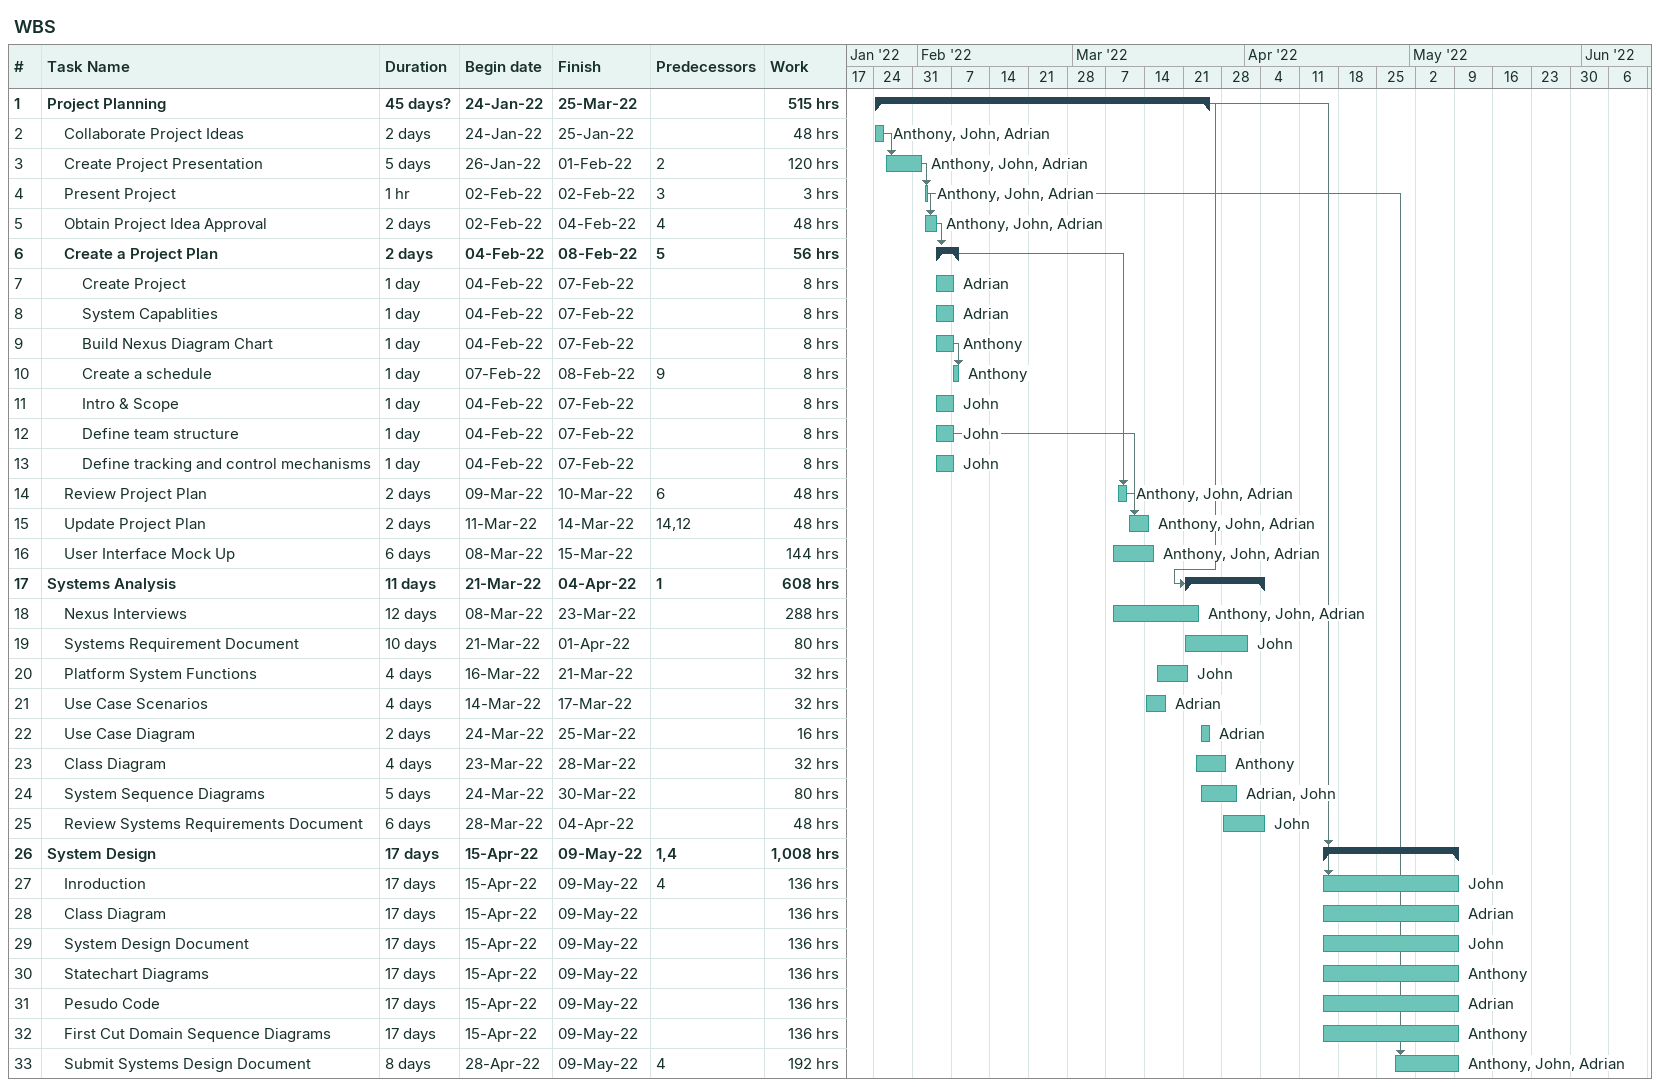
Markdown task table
WBS

| ID | Level | Task | Duration | Start | Finish | Predecessors | Resources | Work (h) |
|---|---|---|---|---|---|---|---|---|
| 1 | 1 | **Project Planning** | 45d? | 2022-01-24 | 2022-03-25 |  |  | 515 |
| 2 | 2 | Collaborate Project Ideas | 2d | 2022-01-24 | 2022-01-25 |  | Anthony, John, Adrian | 48 |
| 3 | 2 | Create Project Presentation | 5d | 2022-01-26 | 2022-02-01 | 2 | Anthony, John, Adrian | 120 |
| 4 | 2 | Present Project | 1h | 2022-02-02 | 2022-02-02 | 3 | Anthony, John, Adrian | 3 |
| 5 | 2 | Obtain Project Idea Approval | 2d | 2022-02-02 | 2022-02-04 | 4 | Anthony, John, Adrian | 48 |
| 6 | 2 | **Create a Project Plan** | 2d | 2022-02-04 | 2022-02-08 | 5 |  | 56 |
| 7 | 3 | Create Project | 1d | 2022-02-04 | 2022-02-07 |  | Adrian | 8 |
| 8 | 3 | System Capablities | 1d | 2022-02-04 | 2022-02-07 |  | Adrian | 8 |
| 9 | 3 | Build Nexus Diagram Chart | 1d | 2022-02-04 | 2022-02-07 |  | Anthony | 8 |
| 10 | 3 | Create a schedule | 1d | 2022-02-07 | 2022-02-08 | 9 | Anthony | 8 |
| 11 | 3 | Intro & Scope | 1d | 2022-02-04 | 2022-02-07 |  | John | 8 |
| 12 | 3 | Define team structure | 1d | 2022-02-04 | 2022-02-07 |  | John | 8 |
| 13 | 3 | Define tracking and control mechanisms | 1d | 2022-02-04 | 2022-02-07 |  | John | 8 |
| 14 | 2 | Review Project Plan | 2d | 2022-03-09 | 2022-03-10 | 6 | Anthony, John, Adrian | 48 |
| 15 | 2 | Update Project Plan | 2d | 2022-03-11 | 2022-03-14 | 14, 12 | Anthony, John, Adrian | 48 |
| 16 | 2 | User Interface Mock Up | 6d | 2022-03-08 | 2022-03-15 |  | Anthony, John, Adrian | 144 |
| 17 | 1 | **Systems Analysis** | 11d | 2022-03-21 | 2022-04-04 | 1 |  | 608 |
| 18 | 2 | Nexus Interviews | 12d | 2022-03-08 | 2022-03-23 |  | Anthony, John, Adrian | 288 |
| 19 | 2 | Systems Requirement Document | 10d | 2022-03-21 | 2022-04-01 |  | John | 80 |
| 20 | 2 | Platform System Functions | 4d | 2022-03-16 | 2022-03-21 |  | John | 32 |
| 21 | 2 | Use Case Scenarios | 4d | 2022-03-14 | 2022-03-17 |  | Adrian | 32 |
| 22 | 2 | Use Case Diagram | 2d | 2022-03-24 | 2022-03-25 |  | Adrian | 16 |
| 23 | 2 | Class Diagram | 4d | 2022-03-23 | 2022-03-28 |  | Anthony | 32 |
| 24 | 2 | System Sequence Diagrams | 5d | 2022-03-24 | 2022-03-30 |  | Adrian, John | 80 |
| 25 | 2 | Review Systems Requirements Document | 6d | 2022-03-28 | 2022-04-04 |  | John | 48 |
| 26 | 1 | **System Design** | 17d | 2022-04-15 | 2022-05-09 | 1, 4 |  | 1008 |
| 27 | 2 | Inroduction | 17d | 2022-04-15 | 2022-05-09 | 4 | John | 136 |
| 28 | 2 | Class Diagram | 17d | 2022-04-15 | 2022-05-09 |  | Adrian | 136 |
| 29 | 2 | System Design Document | 17d | 2022-04-15 | 2022-05-09 |  | John | 136 |
| 30 | 2 | Statechart Diagrams | 17d | 2022-04-15 | 2022-05-09 |  | Anthony | 136 |
| 31 | 2 | Pesudo Code | 17d | 2022-04-15 | 2022-05-09 |  | Adrian | 136 |
| 32 | 2 | First Cut Domain Sequence Diagrams | 17d | 2022-04-15 | 2022-05-09 |  | Anthony | 136 |
| 33 | 2 | Submit Systems Design Document | 8d | 2022-04-28 | 2022-05-09 | 4 | Anthony, John, Adrian | 192 |
